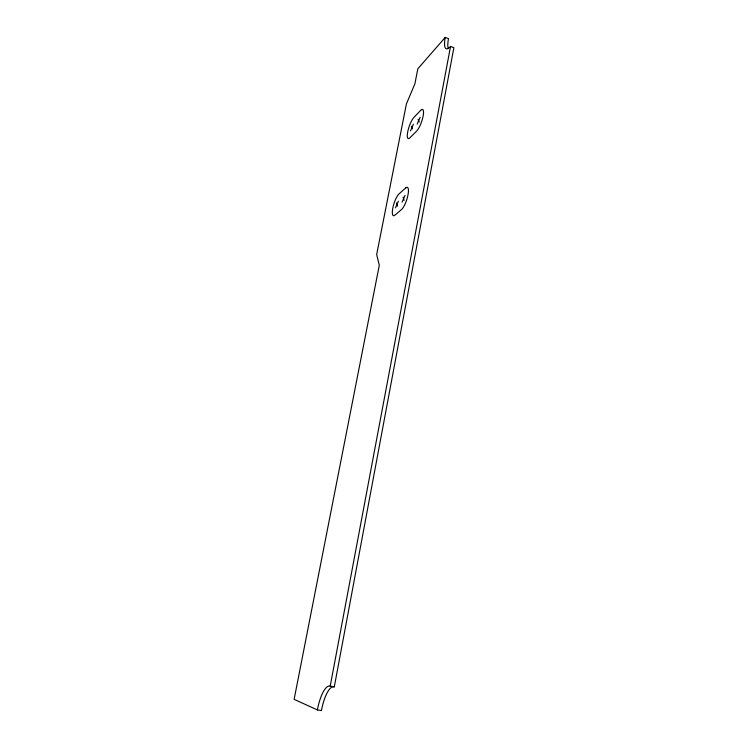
<?xml version="1.0" encoding="UTF-8"?>
<svg xmlns="http://www.w3.org/2000/svg" width="748" height="748" viewBox="0 0 748 748"><rect width="100%" height="100%" fill="white"/><g stroke="black" fill="none" stroke-linecap="round" stroke-linejoin="round"><path stroke-width="1.12" d="M317.367 709.927A28.041 8.396 -80.7 0 1 330.205 686.159L450.548 46.432A23.188 5.919 -69.6 0 1 445.238 37.4L417.842 68.76L414.888 83.841L406.407 103.907L376.665 254.535L379.301 265.213L294.123 699.333L317.367 709.927L321.406 710.6A28.003 8.48 -80.8 0 1 334.291 686.87L453.877 47.704L450.548 46.432M410.512 130.909L413.401 124.177M417.178 124.121L420.142 117.258M395.524 207.794L398.432 201.184M402.097 202.11L405.07 195.368M330.205 686.159L334.291 686.87M445.238 37.4L448.491 38.644A23.16 5.975 -69.5 0 0 448.23 48.414M418.095 119.362L419.217 122.046M411.428 126.206L412.485 128.89M403.06 197.135L404.107 200.361M396.477 202.895L397.478 206.111M420.647 110.386L413.934 117.371A11.688 3.001 -71.1 0 0 407.707 131.91A11.688 3.001 -71.1 0 0 409.96 137.772L416.655 131.068A11.893 3.086 -71 0 0 423.116 116.155A11.893 3.086 -71 0 0 420.647 110.386M405.659 187.972L399.039 193.882A11.79 3.17 -72.2 0 0 392.794 208.168A11.79 3.17 -72.2 0 0 394.897 215.172L401.489 209.571A11.987 3.272 -72 0 0 407.987 194.938A11.987 3.272 -72 0 0 405.659 187.972"/></g></svg>
